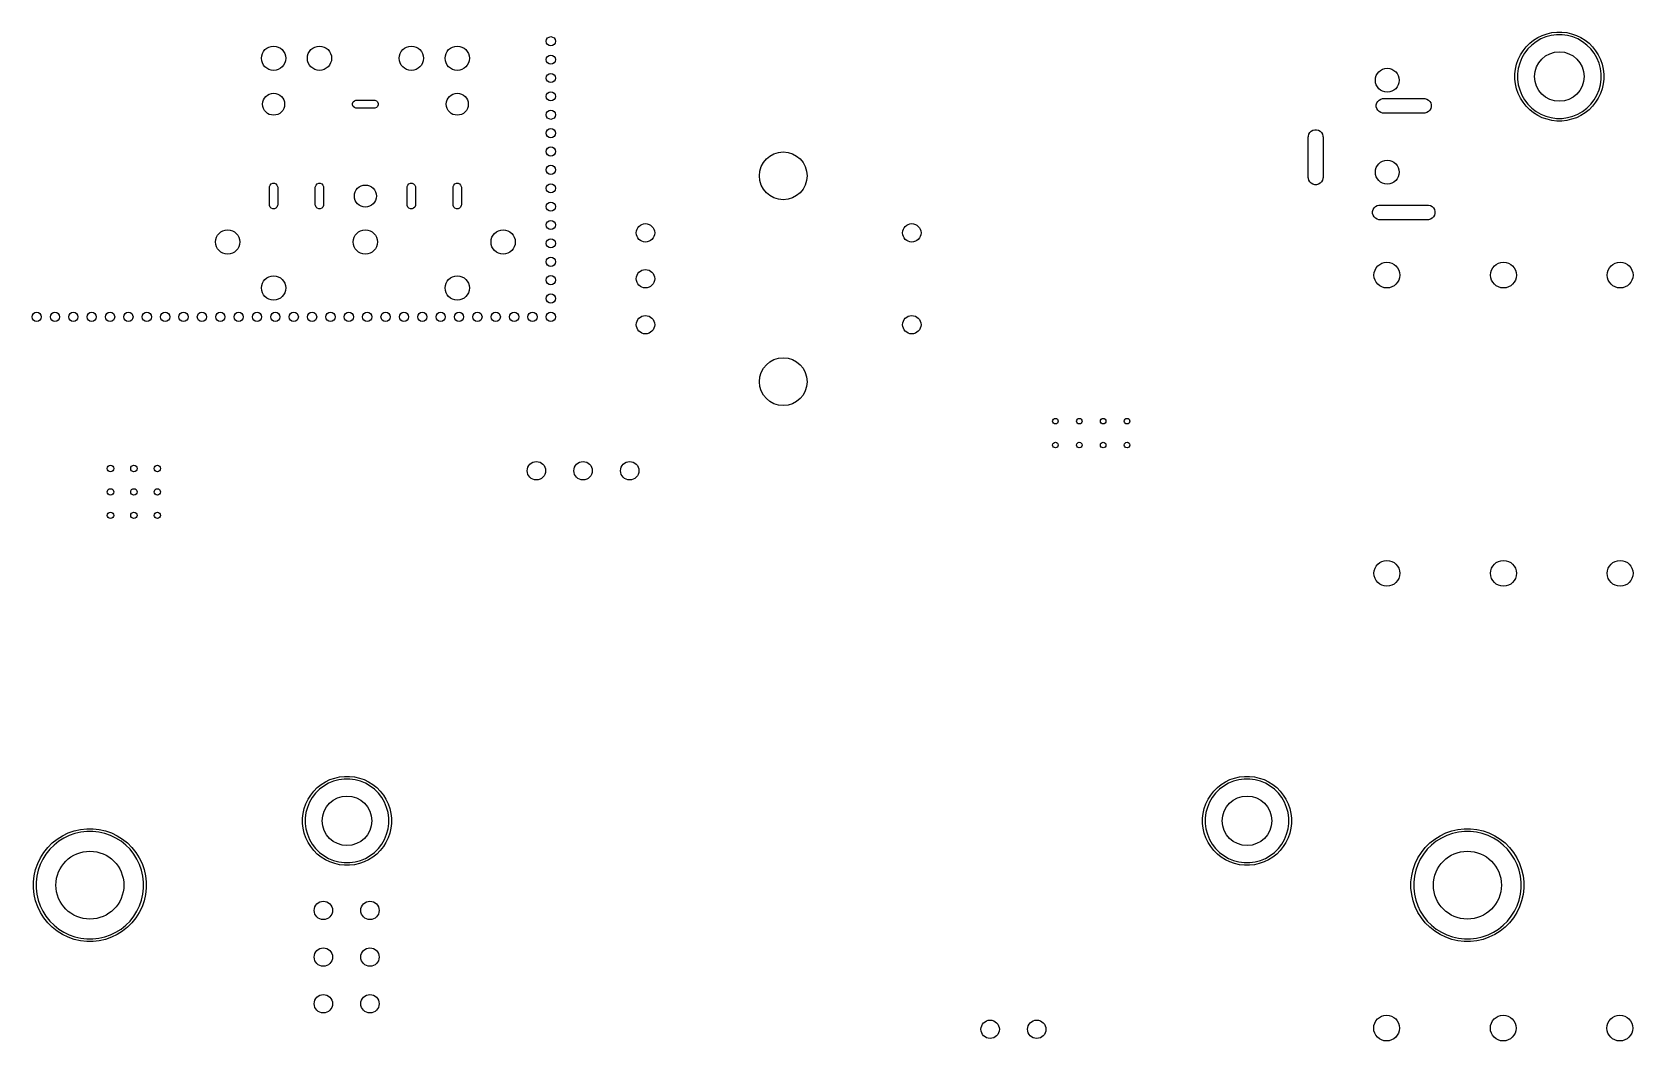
# Model space of a CAD drawing. Extents: x 0.75 to 7.44, y -5.13 to -0.81.
# Drawn here: x 4.01 to 7.442, y -2.972 to -0.81 of the extents above; entities that cross this region are included whole.
import ezdxf

# ---------------------------------------------------------------- set-up
doc = ezdxf.new("R2010")
doc.units = 0
doc.header["$MEASUREMENT"] = 0
doc.layers.add('BLACK', color=7, linetype='CONTINUOUS')

msp = doc.modelspace()

# ---------------------------------------------------------------- linework, layer by layer
at = {"layer": 'BLACK', "linetype": 'CONTINUOUS'}
for p, q in [((7.2284, -0.8274), (7.2375, -0.8217)), ((7.2375, -0.8217), (7.2471, -0.8171)), ((7.2548, -0.8203), (7.244, -0.8248)), ((7.2471, -0.8171), (7.2573, -0.8135)), ((7.2662, -0.8173), (7.2548, -0.8203)), ((7.2573, -0.8135), (7.2677, -0.8112)), ((7.2778, -0.8157), (7.2662, -0.8173)), ((7.2677, -0.8112), (7.2783, -0.81)), ((7.2896, -0.8157), (7.2778, -0.8157)), ((7.2783, -0.81), (7.289, -0.81)), ((7.289, -0.81), (7.2997, -0.8112)), ((7.3012, -0.8173), (7.2896, -0.8157)), ((7.2997, -0.8112), (7.3101, -0.8135)), ((7.3125, -0.8203), (7.3012, -0.8173)), ((7.3101, -0.8135), (7.3202, -0.8171)), ((7.3234, -0.8248), (7.3125, -0.8203)), ((7.3202, -0.8171), (7.3299, -0.8217)), ((7.3299, -0.8217), (7.3389, -0.8274)), ((7.2001, -0.8591), (7.2058, -0.85)), ((7.2091, -0.8554), (7.2032, -0.8656)), ((7.2058, -0.85), (7.2125, -0.8417)), ((7.2162, -0.8461), (7.2091, -0.8554)), ((7.2125, -0.8417), (7.2201, -0.8341)), ((7.2245, -0.8378), (7.2162, -0.8461)), ((7.2201, -0.8341), (7.2284, -0.8274)), ((7.2338, -0.8307), (7.2245, -0.8378)), ((7.244, -0.8248), (7.2338, -0.8307)), ((7.3336, -0.8307), (7.3234, -0.8248)), ((7.3429, -0.8378), (7.3336, -0.8307)), ((7.3389, -0.8274), (7.3473, -0.8341)), ((7.3512, -0.8461), (7.3429, -0.8378)), ((7.3473, -0.8341), (7.3549, -0.8417)), ((7.3583, -0.8554), (7.3512, -0.8461)), ((7.3549, -0.8417), (7.3615, -0.85)), ((7.3642, -0.8656), (7.3583, -0.8554)), ((7.3615, -0.85), (7.3672, -0.8591)), ((7.1884, -0.8994), (7.1896, -0.8893)), ((7.1896, -0.8893), (7.1919, -0.8789)), ((7.1919, -0.8789), (7.1955, -0.8688)), ((7.1957, -0.8878), (7.1941, -0.8994)), ((7.1955, -0.8688), (7.2001, -0.8591)), ((7.1987, -0.8764), (7.1957, -0.8878)), ((7.2032, -0.8656), (7.1987, -0.8764)), ((7.3687, -0.8764), (7.3642, -0.8656)), ((7.3672, -0.8591), (7.3719, -0.8688)), ((7.3717, -0.8878), (7.3687, -0.8764)), ((7.3733, -0.8994), (7.3717, -0.8878)), ((7.3719, -0.8688), (7.3754, -0.8789)), ((7.3754, -0.8789), (7.3778, -0.8893)), ((7.3778, -0.8893), (7.379, -0.8999)), ((7.1884, -0.8999), (7.1884, -0.8994)), ((7.1884, -0.9106), (7.1884, -0.8999)), ((7.1896, -0.9213), (7.1884, -0.9106)), ((7.1919, -0.9317), (7.1896, -0.9213)), ((7.1941, -0.8994), (7.1941, -0.9112)), ((7.1941, -0.9112), (7.1957, -0.9228)), ((7.1957, -0.9228), (7.1987, -0.9341)), ((7.3687, -0.9341), (7.3717, -0.9228)), ((7.3717, -0.9228), (7.3733, -0.9112)), ((7.3733, -0.9112), (7.3733, -0.8994)), ((7.3778, -0.9213), (7.3754, -0.9317)), ((7.379, -0.9106), (7.3778, -0.9213)), ((7.379, -0.8999), (7.379, -0.9106)), ((4.697, -0.9628), (4.6983, -0.9596)), ((4.6983, -0.9596), (4.7008, -0.9572)), ((4.7008, -0.9572), (4.704, -0.9559)), ((4.704, -0.9559), (4.7057, -0.9557)), ((4.7057, -0.9557), (4.7431, -0.9557)), ((4.7431, -0.9557), (4.7448, -0.9559)), ((4.7448, -0.9559), (4.748, -0.9572)), ((4.748, -0.9572), (4.7505, -0.9596)), ((4.7505, -0.9596), (4.7518, -0.9628)), ((6.8924, -0.962), (6.8945, -0.9585)), ((6.8945, -0.9585), (6.8974, -0.9556)), ((6.8974, -0.9556), (6.9009, -0.9535)), ((6.9009, -0.9535), (6.9049, -0.9524)), ((6.9049, -0.9524), (6.907, -0.9523)), ((6.907, -0.9523), (6.9936, -0.9523)), ((6.9936, -0.9523), (6.9956, -0.9524)), ((6.9956, -0.9524), (6.9996, -0.9535)), ((6.9996, -0.9535), (7.0032, -0.9556)), ((7.0032, -0.9556), (7.0061, -0.9585)), ((7.0061, -0.9585), (7.0081, -0.962)), ((7.1955, -0.9418), (7.1919, -0.9317)), ((7.2001, -0.9515), (7.1955, -0.9418)), ((7.1987, -0.9341), (7.2032, -0.945)), ((7.2058, -0.9605), (7.2001, -0.9515)), ((7.2032, -0.945), (7.2091, -0.9552)), ((7.2125, -0.9689), (7.2058, -0.9605)), ((7.2091, -0.9552), (7.2162, -0.9645)), ((7.3512, -0.9645), (7.3583, -0.9552)), ((7.3615, -0.9605), (7.3549, -0.9689)), ((7.3583, -0.9552), (7.3642, -0.945)), ((7.3672, -0.9515), (7.3615, -0.9605)), ((7.3642, -0.945), (7.3687, -0.9341)), ((7.3719, -0.9418), (7.3672, -0.9515)), ((7.3754, -0.9317), (7.3719, -0.9418)), ((4.697, -0.9663), (4.697, -0.9628)), ((4.6983, -0.9695), (4.697, -0.9663)), ((4.7008, -0.9719), (4.6983, -0.9695)), ((4.704, -0.9733), (4.7008, -0.9719)), ((4.7057, -0.9734), (4.704, -0.9733)), ((4.7431, -0.9734), (4.7057, -0.9734)), ((4.7448, -0.9733), (4.7431, -0.9734)), ((4.748, -0.9719), (4.7448, -0.9733)), ((4.7505, -0.9695), (4.748, -0.9719)), ((4.7518, -0.9663), (4.7505, -0.9695)), ((4.7518, -0.9628), (4.7518, -0.9663)), ((6.8914, -0.966), (6.8924, -0.962)), ((6.8914, -0.9701), (6.8914, -0.966)), ((6.8924, -0.9741), (6.8914, -0.9701)), ((6.8945, -0.9776), (6.8924, -0.9741)), ((6.8974, -0.9805), (6.8945, -0.9776)), ((6.9009, -0.9826), (6.8974, -0.9805)), ((6.9049, -0.9837), (6.9009, -0.9826)), ((6.907, -0.9838), (6.9049, -0.9837)), ((6.9936, -0.9838), (6.907, -0.9838)), ((6.9956, -0.9837), (6.9936, -0.9838)), ((6.9996, -0.9826), (6.9956, -0.9837)), ((7.0032, -0.9805), (6.9996, -0.9826)), ((7.0061, -0.9776), (7.0032, -0.9805)), ((7.0081, -0.9741), (7.0061, -0.9776)), ((7.0081, -0.962), (7.0092, -0.966)), ((7.0092, -0.9701), (7.0081, -0.9741)), ((7.0092, -0.966), (7.0092, -0.9701)), ((7.2201, -0.9765), (7.2125, -0.9689)), ((7.2162, -0.9645), (7.2245, -0.9728)), ((7.2284, -0.9832), (7.2201, -0.9765)), ((7.2245, -0.9728), (7.2338, -0.9799)), ((7.2375, -0.9889), (7.2284, -0.9832)), ((7.2338, -0.9799), (7.244, -0.9858)), ((7.2471, -0.9935), (7.2375, -0.9889)), ((7.244, -0.9858), (7.2548, -0.9903)), ((7.2573, -0.997), (7.2471, -0.9935)), ((7.2548, -0.9903), (7.2662, -0.9933)), ((7.2662, -0.9933), (7.2778, -0.9949)), ((7.2778, -0.9949), (7.2896, -0.9949)), ((7.2896, -0.9949), (7.3012, -0.9933)), ((7.3012, -0.9933), (7.3125, -0.9903)), ((7.3202, -0.9935), (7.3101, -0.997)), ((7.3125, -0.9903), (7.3234, -0.9858)), ((7.3299, -0.9889), (7.3202, -0.9935)), ((7.3234, -0.9858), (7.3336, -0.9799)), ((7.3389, -0.9832), (7.3299, -0.9889)), ((7.3336, -0.9799), (7.3429, -0.9728)), ((7.3473, -0.9765), (7.3389, -0.9832)), ((7.3429, -0.9728), (7.3512, -0.9645)), ((7.3549, -0.9689), (7.3473, -0.9765)), ((6.7457, -1.0329), (6.7468, -1.029)), ((6.7468, -1.029), (6.7488, -1.0254)), ((6.7488, -1.0254), (6.7517, -1.0225)), ((6.7517, -1.0225), (6.7553, -1.0204)), ((6.7553, -1.0204), (6.7593, -1.0194)), ((6.7593, -1.0194), (6.7634, -1.0194)), ((6.7634, -1.0194), (6.7673, -1.0204)), ((6.7673, -1.0204), (6.7709, -1.0225)), ((6.7709, -1.0225), (6.7738, -1.0254)), ((6.7738, -1.0254), (6.7759, -1.029)), ((6.7759, -1.029), (6.7769, -1.0329)), ((7.2677, -0.9994), (7.2573, -0.997)), ((7.2783, -1.0006), (7.2677, -0.9994)), ((7.289, -1.0006), (7.2783, -1.0006)), ((7.2997, -0.9994), (7.289, -1.0006)), ((7.3101, -0.997), (7.2997, -0.9994)), ((6.7456, -1.035), (6.7457, -1.0329)), ((6.7456, -1.1216), (6.7456, -1.035)), ((6.7769, -1.0329), (6.7771, -1.035)), ((6.7771, -1.035), (6.7771, -1.1216)), ((6.7457, -1.1237), (6.7456, -1.1216)), ((6.7468, -1.1276), (6.7457, -1.1237)), ((6.7488, -1.1312), (6.7468, -1.1276)), ((6.7517, -1.1341), (6.7488, -1.1312)), ((6.7738, -1.1312), (6.7709, -1.1341)), ((6.7759, -1.1276), (6.7738, -1.1312)), ((6.7769, -1.1237), (6.7759, -1.1276)), ((6.7771, -1.1216), (6.7769, -1.1237)), ((4.5187, -1.1427), (4.5189, -1.141)), ((4.5187, -1.1801), (4.5187, -1.1427)), ((4.5189, -1.141), (4.5202, -1.1378)), ((4.5202, -1.1378), (4.5226, -1.1354)), ((4.5226, -1.1354), (4.5258, -1.134)), ((4.5258, -1.134), (4.5293, -1.134)), ((4.5293, -1.134), (4.5325, -1.1354)), ((4.5325, -1.1354), (4.5349, -1.1378)), ((4.5349, -1.1378), (4.5362, -1.141)), ((4.5362, -1.141), (4.5364, -1.1427)), ((4.5364, -1.1427), (4.5364, -1.1801)), ((4.6171, -1.1427), (4.6173, -1.141)), ((4.6171, -1.1801), (4.6171, -1.1427)), ((4.6173, -1.141), (4.6186, -1.1378)), ((4.6186, -1.1378), (4.6211, -1.1354)), ((4.6211, -1.1354), (4.6243, -1.134)), ((4.6243, -1.134), (4.6277, -1.134)), ((4.6277, -1.134), (4.6309, -1.1354)), ((4.6309, -1.1354), (4.6333, -1.1378)), ((4.6333, -1.1378), (4.6347, -1.141)), ((4.6347, -1.141), (4.6348, -1.1427)), ((4.6348, -1.1427), (4.6348, -1.1801)), ((4.814, -1.1427), (4.8141, -1.141)), ((4.814, -1.1801), (4.814, -1.1427)), ((4.8141, -1.141), (4.8155, -1.1378)), ((4.8155, -1.1378), (4.8179, -1.1354)), ((4.8179, -1.1354), (4.8211, -1.134)), ((4.8211, -1.134), (4.8246, -1.134)), ((4.8246, -1.134), (4.8278, -1.1354)), ((4.8278, -1.1354), (4.8302, -1.1378)), ((4.8302, -1.1378), (4.8315, -1.141)), ((4.8315, -1.141), (4.8317, -1.1427)), ((4.8317, -1.1427), (4.8317, -1.1801)), ((4.9124, -1.1427), (4.9126, -1.141)), ((4.9124, -1.1801), (4.9124, -1.1427)), ((4.9126, -1.141), (4.9139, -1.1378)), ((4.9139, -1.1378), (4.9163, -1.1354)), ((4.9163, -1.1354), (4.9195, -1.134)), ((4.9195, -1.134), (4.923, -1.134)), ((4.923, -1.134), (4.9262, -1.1354)), ((4.9262, -1.1354), (4.9286, -1.1378)), ((4.9286, -1.1378), (4.9299, -1.141)), ((4.9299, -1.141), (4.9301, -1.1427)), ((4.9301, -1.1427), (4.9301, -1.1801)), ((6.7553, -1.1361), (6.7517, -1.1341)), ((6.7593, -1.1372), (6.7553, -1.1361)), ((6.7634, -1.1372), (6.7593, -1.1372)), ((6.7673, -1.1361), (6.7634, -1.1372)), ((6.7709, -1.1341), (6.7673, -1.1361)), ((4.5189, -1.1818), (4.5187, -1.1801)), ((4.5202, -1.185), (4.5189, -1.1818)), ((4.5226, -1.1875), (4.5202, -1.185)), ((4.5258, -1.1888), (4.5226, -1.1875)), ((4.5293, -1.1888), (4.5258, -1.1888)), ((4.5325, -1.1875), (4.5293, -1.1888)), ((4.5349, -1.185), (4.5325, -1.1875)), ((4.5362, -1.1818), (4.5349, -1.185)), ((4.5364, -1.1801), (4.5362, -1.1818)), ((4.6173, -1.1818), (4.6171, -1.1801)), ((4.6186, -1.185), (4.6173, -1.1818)), ((4.6211, -1.1875), (4.6186, -1.185)), ((4.6243, -1.1888), (4.6211, -1.1875)), ((4.6277, -1.1888), (4.6243, -1.1888)), ((4.6309, -1.1875), (4.6277, -1.1888)), ((4.6333, -1.185), (4.6309, -1.1875)), ((4.6347, -1.1818), (4.6333, -1.185)), ((4.6348, -1.1801), (4.6347, -1.1818)), ((4.8141, -1.1818), (4.814, -1.1801)), ((4.8155, -1.185), (4.8141, -1.1818)), ((4.8179, -1.1875), (4.8155, -1.185)), ((4.8211, -1.1888), (4.8179, -1.1875)), ((4.8246, -1.1888), (4.8211, -1.1888)), ((4.8278, -1.1875), (4.8246, -1.1888)), ((4.8302, -1.185), (4.8278, -1.1875)), ((4.8315, -1.1818), (4.8302, -1.185)), ((4.8317, -1.1801), (4.8315, -1.1818)), ((4.9126, -1.1818), (4.9124, -1.1801)), ((4.9139, -1.185), (4.9126, -1.1818)), ((4.9163, -1.1875), (4.9139, -1.185)), ((4.9195, -1.1888), (4.9163, -1.1875)), ((4.923, -1.1888), (4.9195, -1.1888)), ((4.9262, -1.1875), (4.923, -1.1888)), ((4.9286, -1.185), (4.9262, -1.1875)), ((4.9299, -1.1818), (4.9286, -1.185)), ((4.9301, -1.1801), (4.9299, -1.1818)), ((6.8835, -1.1943), (6.8846, -1.1904)), ((6.8835, -1.1985), (6.8835, -1.1943)), ((6.8846, -1.2024), (6.8835, -1.1985)), ((6.8846, -1.1904), (6.8866, -1.1868)), ((6.8866, -1.1868), (6.8895, -1.1839)), ((6.8895, -1.1839), (6.8931, -1.1819)), ((6.8931, -1.1819), (6.897, -1.1808)), ((6.897, -1.1808), (6.8991, -1.1807)), ((6.8991, -1.1807), (7.0015, -1.1807)), ((7.0015, -1.1807), (7.0035, -1.1808)), ((7.0035, -1.1808), (7.0075, -1.1819)), ((7.0075, -1.1819), (7.0111, -1.1839)), ((7.0111, -1.1839), (7.014, -1.1868)), ((7.014, -1.1868), (7.016, -1.1904)), ((7.016, -1.1904), (7.0171, -1.1943)), ((7.0171, -1.1985), (7.016, -1.2024)), ((7.0171, -1.1943), (7.0171, -1.1985)), ((6.8866, -1.206), (6.8846, -1.2024)), ((6.8895, -1.2089), (6.8866, -1.206)), ((6.8931, -1.211), (6.8895, -1.2089)), ((6.897, -1.212), (6.8931, -1.211)), ((6.8991, -1.2121), (6.897, -1.212)), ((7.0015, -1.2121), (6.8991, -1.2121)), ((7.0035, -1.212), (7.0015, -1.2121)), ((7.0075, -1.211), (7.0035, -1.212)), ((7.0111, -1.2089), (7.0075, -1.211)), ((7.014, -1.206), (7.0111, -1.2089)), ((7.016, -1.2024), (7.014, -1.206)), ((4.6072, -2.4448), (4.6139, -2.4364)), ((4.6139, -2.4364), (4.6214, -2.4288)), ((4.6259, -2.4325), (4.6176, -2.4408)), ((4.6214, -2.4288), (4.6298, -2.4221)), ((4.6352, -2.4254), (4.6259, -2.4325)), ((4.6298, -2.4221), (4.6389, -2.4164)), ((4.6453, -2.4195), (4.6352, -2.4254)), ((4.6389, -2.4164), (4.6485, -2.4118)), ((4.6562, -2.415), (4.6453, -2.4195)), ((4.6485, -2.4118), (4.6586, -2.4083)), ((4.6675, -2.412), (4.6562, -2.415)), ((4.6586, -2.4083), (4.669, -2.4059)), ((4.6792, -2.4104), (4.6675, -2.412)), ((4.669, -2.4059), (4.6797, -2.4047)), ((4.6909, -2.4104), (4.6792, -2.4104)), ((4.6797, -2.4047), (4.6904, -2.4047)), ((4.6904, -2.4047), (4.701, -2.4059)), ((4.7026, -2.412), (4.6909, -2.4104)), ((4.701, -2.4059), (4.7115, -2.4083)), ((4.7139, -2.415), (4.7026, -2.412)), ((4.7115, -2.4083), (4.7216, -2.4118)), ((4.7247, -2.4195), (4.7139, -2.415)), ((4.7216, -2.4118), (4.7312, -2.4164)), ((4.7349, -2.4254), (4.7247, -2.4195)), ((4.7312, -2.4164), (4.7403, -2.4221)), ((4.7442, -2.4325), (4.7349, -2.4254)), ((4.7403, -2.4221), (4.7487, -2.4288)), ((4.7525, -2.4408), (4.7442, -2.4325)), ((4.7487, -2.4288), (4.7562, -2.4364)), ((4.7562, -2.4364), (4.7629, -2.4448)), ((6.5363, -2.4448), (6.543, -2.4364)), ((6.543, -2.4364), (6.5506, -2.4288)), ((6.555, -2.4325), (6.5467, -2.4408)), ((6.5506, -2.4288), (6.5589, -2.4221)), ((6.5643, -2.4254), (6.555, -2.4325)), ((6.5589, -2.4221), (6.568, -2.4164)), ((6.5745, -2.4195), (6.5643, -2.4254)), ((6.568, -2.4164), (6.5776, -2.4118)), ((6.5853, -2.415), (6.5745, -2.4195)), ((6.5776, -2.4118), (6.5877, -2.4083)), ((6.5967, -2.412), (6.5853, -2.415)), ((6.5877, -2.4083), (6.5982, -2.4059)), ((6.6083, -2.4104), (6.5967, -2.412)), ((6.5982, -2.4059), (6.6088, -2.4047)), ((6.62, -2.4104), (6.6083, -2.4104)), ((6.6088, -2.4047), (6.6195, -2.4047)), ((6.6195, -2.4047), (6.6302, -2.4059)), ((6.6317, -2.412), (6.62, -2.4104)), ((6.6302, -2.4059), (6.6406, -2.4083)), ((6.643, -2.415), (6.6317, -2.412)), ((6.6406, -2.4083), (6.6507, -2.4118)), ((6.6539, -2.4195), (6.643, -2.415)), ((6.6507, -2.4118), (6.6604, -2.4164)), ((6.664, -2.4254), (6.6539, -2.4195)), ((6.6604, -2.4164), (6.6694, -2.4221)), ((6.6734, -2.4325), (6.664, -2.4254)), ((6.6694, -2.4221), (6.6778, -2.4288)), ((6.6817, -2.4408), (6.6734, -2.4325)), ((6.6778, -2.4288), (6.6854, -2.4364)), ((6.6854, -2.4364), (6.692, -2.4448)), ((4.5933, -2.4736), (4.5968, -2.4635)), ((4.5968, -2.4635), (4.6015, -2.4538)), ((4.6045, -2.4603), (4.6, -2.4711)), ((4.6015, -2.4538), (4.6072, -2.4448)), ((4.6104, -2.4501), (4.6045, -2.4603)), ((4.6176, -2.4408), (4.6104, -2.4501)), ((4.7597, -2.4501), (4.7525, -2.4408)), ((4.7655, -2.4603), (4.7597, -2.4501)), ((4.7629, -2.4448), (4.7686, -2.4538)), ((4.77, -2.4711), (4.7655, -2.4603)), ((4.7686, -2.4538), (4.7732, -2.4635)), ((4.7732, -2.4635), (4.7768, -2.4736)), ((6.5224, -2.4736), (6.526, -2.4635)), ((6.526, -2.4635), (6.5306, -2.4538)), ((6.5337, -2.4603), (6.5292, -2.4711)), ((6.5306, -2.4538), (6.5363, -2.4448)), ((6.5395, -2.4501), (6.5337, -2.4603)), ((6.5467, -2.4408), (6.5395, -2.4501)), ((6.6888, -2.4501), (6.6817, -2.4408)), ((6.6947, -2.4603), (6.6888, -2.4501)), ((6.692, -2.4448), (6.6977, -2.4538)), ((6.6992, -2.4711), (6.6947, -2.4603)), ((6.6977, -2.4538), (6.7024, -2.4635)), ((6.7024, -2.4635), (6.7059, -2.4736)), ((4.5897, -2.4946), (4.5898, -2.4941)), ((4.5897, -2.5054), (4.5897, -2.4946)), ((4.5898, -2.4941), (4.5909, -2.484)), ((4.5909, -2.484), (4.5933, -2.4736)), ((4.597, -2.4825), (4.5955, -2.4941)), ((4.5955, -2.4941), (4.5955, -2.5059)), ((4.6, -2.4711), (4.597, -2.4825)), ((4.7731, -2.4825), (4.77, -2.4711)), ((4.7746, -2.4941), (4.7731, -2.4825)), ((4.7746, -2.5059), (4.7746, -2.4941)), ((4.7768, -2.4736), (4.7792, -2.484)), ((4.7792, -2.484), (4.7804, -2.4946)), ((4.7804, -2.4946), (4.7804, -2.5054)), ((6.5189, -2.4941), (6.52, -2.484)), ((6.5189, -2.4946), (6.5189, -2.4941)), ((6.5189, -2.5054), (6.5189, -2.4946)), ((6.52, -2.484), (6.5224, -2.4736)), ((6.5261, -2.4825), (6.5246, -2.4941)), ((6.5246, -2.4941), (6.5246, -2.5059)), ((6.5292, -2.4711), (6.5261, -2.4825)), ((6.7022, -2.4825), (6.6992, -2.4711)), ((6.7037, -2.4941), (6.7022, -2.4825)), ((6.7037, -2.5059), (6.7037, -2.4941)), ((6.7059, -2.4736), (6.7083, -2.484)), ((6.7083, -2.484), (6.7095, -2.4946)), ((6.7095, -2.4946), (6.7095, -2.5054)), ((4.0532, -2.5475), (4.0638, -2.5391)), ((4.0638, -2.5391), (4.0753, -2.5318)), ((4.0781, -2.5368), (4.0671, -2.5437)), ((4.0753, -2.5318), (4.0875, -2.5259)), ((4.0897, -2.5312), (4.0781, -2.5368)), ((4.0875, -2.5259), (4.1003, -2.5215)), ((4.1019, -2.527), (4.0897, -2.5312)), ((4.1003, -2.5215), (4.1136, -2.5184)), ((4.1145, -2.5241), (4.1019, -2.527)), ((4.1136, -2.5184), (4.1271, -2.5169)), ((4.1274, -2.5226), (4.1145, -2.5241)), ((4.1271, -2.5169), (4.1406, -2.5169)), ((4.1403, -2.5226), (4.1274, -2.5226)), ((4.1532, -2.5241), (4.1403, -2.5226)), ((4.1406, -2.5169), (4.1541, -2.5184)), ((4.1658, -2.527), (4.1532, -2.5241)), ((4.1541, -2.5184), (4.1674, -2.5215)), ((4.178, -2.5312), (4.1658, -2.527)), ((4.1674, -2.5215), (4.1802, -2.5259)), ((4.1896, -2.5368), (4.178, -2.5312)), ((4.1802, -2.5259), (4.1924, -2.5318)), ((4.2006, -2.5437), (4.1896, -2.5368)), ((4.1924, -2.5318), (4.2039, -2.5391)), ((4.2039, -2.5391), (4.2145, -2.5475)), ((4.5909, -2.516), (4.5897, -2.5054)), ((4.5933, -2.5264), (4.5909, -2.516)), ((4.5968, -2.5365), (4.5933, -2.5264)), ((4.5955, -2.5059), (4.597, -2.5175)), ((4.6015, -2.5462), (4.5968, -2.5365)), ((4.597, -2.5175), (4.6, -2.5289)), ((4.6, -2.5289), (4.6045, -2.5397)), ((4.7655, -2.5397), (4.77, -2.5289)), ((4.7732, -2.5365), (4.7686, -2.5462)), ((4.77, -2.5289), (4.7731, -2.5175)), ((4.7731, -2.5175), (4.7746, -2.5059)), ((4.7768, -2.5264), (4.7732, -2.5365)), ((4.7792, -2.516), (4.7768, -2.5264)), ((4.7804, -2.5054), (4.7792, -2.516)), ((6.52, -2.516), (6.5189, -2.5054)), ((6.5224, -2.5264), (6.52, -2.516)), ((6.526, -2.5365), (6.5224, -2.5264)), ((6.5246, -2.5059), (6.5261, -2.5175)), ((6.5306, -2.5462), (6.526, -2.5365)), ((6.5261, -2.5175), (6.5292, -2.5289)), ((6.5292, -2.5289), (6.5337, -2.5397)), ((6.6947, -2.5397), (6.6992, -2.5289)), ((6.7024, -2.5365), (6.6977, -2.5462)), ((6.6992, -2.5289), (6.7022, -2.5175)), ((6.7022, -2.5175), (6.7037, -2.5059)), ((6.7059, -2.5264), (6.7024, -2.5365)), ((6.7083, -2.516), (6.7059, -2.5264)), ((6.7095, -2.5054), (6.7083, -2.516)), ((7.0059, -2.5475), (7.0166, -2.5391)), ((7.0166, -2.5391), (7.0281, -2.5318)), ((7.0308, -2.5368), (7.0199, -2.5437)), ((7.0281, -2.5318), (7.0403, -2.5259)), ((7.0425, -2.5312), (7.0308, -2.5368)), ((7.0403, -2.5259), (7.0531, -2.5215)), ((7.0547, -2.527), (7.0425, -2.5312)), ((7.0531, -2.5215), (7.0663, -2.5184)), ((7.0673, -2.5241), (7.0547, -2.527)), ((7.0663, -2.5184), (7.0798, -2.5169)), ((7.0801, -2.5226), (7.0673, -2.5241)), ((7.0798, -2.5169), (7.0934, -2.5169)), ((7.0931, -2.5226), (7.0801, -2.5226)), ((7.1059, -2.5241), (7.0931, -2.5226)), ((7.0934, -2.5169), (7.1069, -2.5184)), ((7.1185, -2.527), (7.1059, -2.5241)), ((7.1069, -2.5184), (7.1201, -2.5215)), ((7.1308, -2.5312), (7.1185, -2.527)), ((7.1201, -2.5215), (7.1329, -2.5259)), ((7.1424, -2.5368), (7.1308, -2.5312)), ((7.1329, -2.5259), (7.1452, -2.5318)), ((7.1534, -2.5437), (7.1424, -2.5368)), ((7.1452, -2.5318), (7.1567, -2.5391)), ((7.1567, -2.5391), (7.1673, -2.5475)), ((4.0279, -2.5792), (4.0351, -2.5677)), ((4.0398, -2.5711), (4.0329, -2.582)), ((4.0351, -2.5677), (4.0436, -2.5571)), ((4.0479, -2.5609), (4.0398, -2.5711)), ((4.0436, -2.5571), (4.0532, -2.5475)), ((4.057, -2.5518), (4.0479, -2.5609)), ((4.0671, -2.5437), (4.057, -2.5518)), ((4.2107, -2.5518), (4.2006, -2.5437)), ((4.2199, -2.5609), (4.2107, -2.5518)), ((4.2145, -2.5475), (4.2241, -2.5571)), ((4.2279, -2.5711), (4.2199, -2.5609)), ((4.2241, -2.5571), (4.2326, -2.5677)), ((4.2348, -2.582), (4.2279, -2.5711)), ((4.2326, -2.5677), (4.2398, -2.5792)), ((4.6072, -2.5552), (4.6015, -2.5462)), ((4.6045, -2.5397), (4.6104, -2.5499)), ((4.6139, -2.5636), (4.6072, -2.5552)), ((4.6104, -2.5499), (4.6176, -2.5592)), ((4.6214, -2.5712), (4.6139, -2.5636)), ((4.6176, -2.5592), (4.6259, -2.5675)), ((4.6298, -2.5779), (4.6214, -2.5712)), ((4.6259, -2.5675), (4.6352, -2.5746)), ((4.7349, -2.5746), (4.7442, -2.5675)), ((4.7487, -2.5712), (4.7403, -2.5779)), ((4.7442, -2.5675), (4.7525, -2.5592)), ((4.7562, -2.5636), (4.7487, -2.5712)), ((4.7525, -2.5592), (4.7597, -2.5499)), ((4.7629, -2.5552), (4.7562, -2.5636)), ((4.7597, -2.5499), (4.7655, -2.5397)), ((4.7686, -2.5462), (4.7629, -2.5552)), ((6.5363, -2.5552), (6.5306, -2.5462)), ((6.5337, -2.5397), (6.5395, -2.5499)), ((6.543, -2.5636), (6.5363, -2.5552)), ((6.5395, -2.5499), (6.5467, -2.5592)), ((6.5506, -2.5712), (6.543, -2.5636)), ((6.5467, -2.5592), (6.555, -2.5675)), ((6.5589, -2.5779), (6.5506, -2.5712)), ((6.555, -2.5675), (6.5643, -2.5746)), ((6.664, -2.5746), (6.6734, -2.5675)), ((6.6778, -2.5712), (6.6694, -2.5779)), ((6.6734, -2.5675), (6.6817, -2.5592)), ((6.6854, -2.5636), (6.6778, -2.5712)), ((6.6817, -2.5592), (6.6888, -2.5499)), ((6.692, -2.5552), (6.6854, -2.5636)), ((6.6888, -2.5499), (6.6947, -2.5397)), ((6.6977, -2.5462), (6.692, -2.5552)), ((6.9807, -2.5792), (6.9879, -2.5677)), ((6.9925, -2.5711), (6.9857, -2.582)), ((6.9879, -2.5677), (6.9963, -2.5571)), ((7.0006, -2.5609), (6.9925, -2.5711)), ((6.9963, -2.5571), (7.0059, -2.5475)), ((7.0098, -2.5518), (7.0006, -2.5609)), ((7.0199, -2.5437), (7.0098, -2.5518)), ((7.1635, -2.5518), (7.1534, -2.5437)), ((7.1726, -2.5609), (7.1635, -2.5518)), ((7.1673, -2.5475), (7.1769, -2.5571)), ((7.1807, -2.5711), (7.1726, -2.5609)), ((7.1769, -2.5571), (7.1853, -2.5677)), ((7.1876, -2.582), (7.1807, -2.5711)), ((7.1853, -2.5677), (7.1926, -2.5792)), ((4.0145, -2.6175), (4.0175, -2.6043)), ((4.0175, -2.6043), (4.022, -2.5915)), ((4.023, -2.6059), (4.0201, -2.6185)), ((4.022, -2.5915), (4.0279, -2.5792)), ((4.0273, -2.5937), (4.023, -2.6059)), ((4.0329, -2.582), (4.0273, -2.5937)), ((4.2404, -2.5937), (4.2348, -2.582)), ((4.2398, -2.5792), (4.2457, -2.5915)), ((4.2447, -2.6059), (4.2404, -2.5937)), ((4.2476, -2.6185), (4.2447, -2.6059)), ((4.2457, -2.5915), (4.2502, -2.6043)), ((4.2502, -2.6043), (4.2532, -2.6175)), ((4.6389, -2.5836), (4.6298, -2.5779)), ((4.6352, -2.5746), (4.6453, -2.5805)), ((4.6485, -2.5882), (4.6389, -2.5836)), ((4.6453, -2.5805), (4.6562, -2.585)), ((4.6586, -2.5917), (4.6485, -2.5882)), ((4.6562, -2.585), (4.6675, -2.588)), ((4.669, -2.5941), (4.6586, -2.5917)), ((4.6675, -2.588), (4.6792, -2.5896)), ((4.6797, -2.5953), (4.669, -2.5941)), ((4.6792, -2.5896), (4.6909, -2.5896)), ((4.6904, -2.5953), (4.6797, -2.5953)), ((4.701, -2.5941), (4.6904, -2.5953)), ((4.6909, -2.5896), (4.7026, -2.588)), ((4.7115, -2.5917), (4.701, -2.5941)), ((4.7026, -2.588), (4.7139, -2.585)), ((4.7216, -2.5882), (4.7115, -2.5917)), ((4.7139, -2.585), (4.7247, -2.5805)), ((4.7312, -2.5836), (4.7216, -2.5882)), ((4.7247, -2.5805), (4.7349, -2.5746)), ((4.7403, -2.5779), (4.7312, -2.5836)), ((6.568, -2.5836), (6.5589, -2.5779)), ((6.5643, -2.5746), (6.5745, -2.5805)), ((6.5776, -2.5882), (6.568, -2.5836)), ((6.5745, -2.5805), (6.5853, -2.585)), ((6.5877, -2.5917), (6.5776, -2.5882)), ((6.5853, -2.585), (6.5967, -2.588)), ((6.5982, -2.5941), (6.5877, -2.5917)), ((6.5967, -2.588), (6.6083, -2.5896)), ((6.6088, -2.5953), (6.5982, -2.5941)), ((6.6083, -2.5896), (6.62, -2.5896)), ((6.6195, -2.5953), (6.6088, -2.5953)), ((6.6302, -2.5941), (6.6195, -2.5953)), ((6.62, -2.5896), (6.6317, -2.588)), ((6.6406, -2.5917), (6.6302, -2.5941)), ((6.6317, -2.588), (6.643, -2.585)), ((6.6507, -2.5882), (6.6406, -2.5917)), ((6.643, -2.585), (6.6539, -2.5805)), ((6.6604, -2.5836), (6.6507, -2.5882)), ((6.6539, -2.5805), (6.664, -2.5746)), ((6.6694, -2.5779), (6.6604, -2.5836)), ((6.9673, -2.6175), (6.9703, -2.6043)), ((6.9703, -2.6043), (6.9748, -2.5915)), ((6.9758, -2.6059), (6.9729, -2.6185)), ((6.9748, -2.5915), (6.9807, -2.5792)), ((6.9801, -2.5937), (6.9758, -2.6059)), ((6.9857, -2.582), (6.9801, -2.5937)), ((7.1932, -2.5937), (7.1876, -2.582)), ((7.1926, -2.5792), (7.1985, -2.5915)), ((7.1974, -2.6059), (7.1932, -2.5937)), ((7.2003, -2.6185), (7.1974, -2.6059)), ((7.1985, -2.5915), (7.2029, -2.6043)), ((7.2029, -2.6043), (7.206, -2.6175)), ((4.013, -2.631), (4.0145, -2.6175)), ((4.013, -2.6313), (4.013, -2.631)), ((4.013, -2.6446), (4.013, -2.6313)), ((4.0201, -2.6185), (4.0187, -2.6313)), ((4.0187, -2.6313), (4.0187, -2.6443)), ((4.249, -2.6313), (4.2476, -2.6185)), ((4.249, -2.6443), (4.249, -2.6313)), ((4.2532, -2.6175), (4.2547, -2.631)), ((4.2547, -2.631), (4.2547, -2.6446)), ((6.9657, -2.631), (6.9673, -2.6175)), ((6.9657, -2.6313), (6.9657, -2.631)), ((6.9657, -2.6446), (6.9657, -2.6313)), ((6.9729, -2.6185), (6.9715, -2.6313)), ((6.9715, -2.6313), (6.9715, -2.6443)), ((7.2018, -2.6313), (7.2003, -2.6185)), ((7.2018, -2.6443), (7.2018, -2.6313)), ((7.206, -2.6175), (7.2075, -2.631)), ((7.2075, -2.631), (7.2075, -2.6446)), ((4.0145, -2.6581), (4.013, -2.6446)), ((4.0175, -2.6713), (4.0145, -2.6581)), ((4.022, -2.6841), (4.0175, -2.6713)), ((4.0187, -2.6443), (4.0201, -2.6571)), ((4.0201, -2.6571), (4.023, -2.6697)), ((4.023, -2.6697), (4.0273, -2.6819)), ((4.2404, -2.6819), (4.2447, -2.6697)), ((4.2447, -2.6697), (4.2476, -2.6571)), ((4.2502, -2.6713), (4.2457, -2.6841)), ((4.2476, -2.6571), (4.249, -2.6443)), ((4.2532, -2.6581), (4.2502, -2.6713)), ((4.2547, -2.6446), (4.2532, -2.6581)), ((6.9673, -2.6581), (6.9657, -2.6446)), ((6.9703, -2.6713), (6.9673, -2.6581)), ((6.9748, -2.6841), (6.9703, -2.6713)), ((6.9715, -2.6443), (6.9729, -2.6571)), ((6.9729, -2.6571), (6.9758, -2.6697)), ((6.9758, -2.6697), (6.9801, -2.6819)), ((7.1932, -2.6819), (7.1974, -2.6697)), ((7.1974, -2.6697), (7.2003, -2.6571)), ((7.2029, -2.6713), (7.1985, -2.6841)), ((7.2003, -2.6571), (7.2018, -2.6443)), ((7.206, -2.6581), (7.2029, -2.6713)), ((7.2075, -2.6446), (7.206, -2.6581)), ((4.0279, -2.6964), (4.022, -2.6841)), ((4.0273, -2.6819), (4.0329, -2.6936)), ((4.0351, -2.7079), (4.0279, -2.6964)), ((4.0329, -2.6936), (4.0398, -2.7045)), ((4.0436, -2.7185), (4.0351, -2.7079)), ((4.0398, -2.7045), (4.0479, -2.7147)), ((4.2199, -2.7147), (4.2279, -2.7045)), ((4.2326, -2.7079), (4.2241, -2.7185)), ((4.2279, -2.7045), (4.2348, -2.6936)), ((4.2398, -2.6964), (4.2326, -2.7079)), ((4.2348, -2.6936), (4.2404, -2.6819)), ((4.2457, -2.6841), (4.2398, -2.6964)), ((6.9807, -2.6964), (6.9748, -2.6841)), ((6.9801, -2.6819), (6.9857, -2.6936)), ((6.9879, -2.7079), (6.9807, -2.6964)), ((6.9857, -2.6936), (6.9925, -2.7045)), ((6.9963, -2.7185), (6.9879, -2.7079)), ((6.9925, -2.7045), (7.0006, -2.7147)), ((7.1726, -2.7147), (7.1807, -2.7045)), ((7.1853, -2.7079), (7.1769, -2.7185)), ((7.1807, -2.7045), (7.1876, -2.6936)), ((7.1926, -2.6964), (7.1853, -2.7079)), ((7.1876, -2.6936), (7.1932, -2.6819)), ((7.1985, -2.6841), (7.1926, -2.6964)), ((4.0532, -2.7281), (4.0436, -2.7185)), ((4.0479, -2.7147), (4.057, -2.7238)), ((4.0638, -2.7365), (4.0532, -2.7281)), ((4.057, -2.7238), (4.0671, -2.7319)), ((4.0753, -2.7438), (4.0638, -2.7365)), ((4.0671, -2.7319), (4.0781, -2.7387)), ((4.0875, -2.7496), (4.0753, -2.7438)), ((4.0781, -2.7387), (4.0897, -2.7444)), ((4.0897, -2.7444), (4.1019, -2.7486)), ((4.1658, -2.7486), (4.178, -2.7444)), ((4.178, -2.7444), (4.1896, -2.7387)), ((4.1924, -2.7438), (4.1802, -2.7496)), ((4.1896, -2.7387), (4.2006, -2.7319)), ((4.2039, -2.7365), (4.1924, -2.7438)), ((4.2006, -2.7319), (4.2107, -2.7238)), ((4.2145, -2.7281), (4.2039, -2.7365)), ((4.2107, -2.7238), (4.2199, -2.7147)), ((4.2241, -2.7185), (4.2145, -2.7281)), ((7.0059, -2.7281), (6.9963, -2.7185)), ((7.0006, -2.7147), (7.0098, -2.7238)), ((7.0166, -2.7365), (7.0059, -2.7281)), ((7.0098, -2.7238), (7.0199, -2.7319)), ((7.0281, -2.7438), (7.0166, -2.7365)), ((7.0199, -2.7319), (7.0308, -2.7387)), ((7.0403, -2.7496), (7.0281, -2.7438)), ((7.0308, -2.7387), (7.0425, -2.7444)), ((7.0425, -2.7444), (7.0547, -2.7486)), ((7.1185, -2.7486), (7.1308, -2.7444)), ((7.1308, -2.7444), (7.1424, -2.7387)), ((7.1452, -2.7438), (7.1329, -2.7496)), ((7.1424, -2.7387), (7.1534, -2.7319)), ((7.1567, -2.7365), (7.1452, -2.7438)), ((7.1534, -2.7319), (7.1635, -2.7238)), ((7.1673, -2.7281), (7.1567, -2.7365)), ((7.1635, -2.7238), (7.1726, -2.7147)), ((7.1769, -2.7185), (7.1673, -2.7281)), ((4.1003, -2.7541), (4.0875, -2.7496)), ((4.1136, -2.7571), (4.1003, -2.7541)), ((4.1019, -2.7486), (4.1145, -2.7515)), ((4.1271, -2.7587), (4.1136, -2.7571)), ((4.1145, -2.7515), (4.1274, -2.753)), ((4.1406, -2.7587), (4.1271, -2.7587)), ((4.1274, -2.753), (4.1403, -2.753)), ((4.1403, -2.753), (4.1532, -2.7515)), ((4.1541, -2.7571), (4.1406, -2.7587)), ((4.1532, -2.7515), (4.1658, -2.7486)), ((4.1674, -2.7541), (4.1541, -2.7571)), ((4.1802, -2.7496), (4.1674, -2.7541)), ((7.0531, -2.7541), (7.0403, -2.7496)), ((7.0663, -2.7571), (7.0531, -2.7541)), ((7.0547, -2.7486), (7.0673, -2.7515)), ((7.0798, -2.7587), (7.0663, -2.7571)), ((7.0673, -2.7515), (7.0801, -2.753)), ((7.0934, -2.7587), (7.0798, -2.7587)), ((7.0801, -2.753), (7.0931, -2.753)), ((7.0931, -2.753), (7.1059, -2.7515)), ((7.1069, -2.7571), (7.0934, -2.7587)), ((7.1059, -2.7515), (7.1185, -2.7486)), ((7.1201, -2.7541), (7.1069, -2.7571)), ((7.1329, -2.7496), (7.1201, -2.7541))]:
    msp.add_line(p, q, dxfattribs=at)
at = {"layer": 'BLACK'}
for centre, radius in [((5.122, -0.8297), 0.00984), ((4.5276, -0.8661), 0.026), ((4.626, -0.8661), 0.026), ((4.8228, -0.8661), 0.026), ((4.9213, -0.8661), 0.026), ((7.2837, -0.9053), 0.0531), ((5.122, -0.8691), 0.00984), ((6.9149, -0.9133), 0.0256), ((5.122, -0.9085), 0.00984), ((4.5276, -0.9646), 0.0236), ((4.9213, -0.9646), 0.0236), ((5.122, -0.9478), 0.00984), ((5.122, -0.9872), 0.00984), ((5.122, -1.0266), 0.00984), ((5.122, -1.0659), 0.00984), ((5.122, -1.1053), 0.00984), ((5.6201, -1.1181), 0.0512), ((6.9149, -1.1102), 0.0256), ((4.7244, -1.1614), 0.0236), ((5.122, -1.1447), 0.00984), ((5.122, -1.1841), 0.00984), ((4.4291, -1.2598), 0.026), ((4.7244, -1.2598), 0.026), ((5.0197, -1.2598), 0.026), ((5.122, -1.2234), 0.00984), ((5.3248, -1.2402), 0.0197), ((5.8957, -1.2402), 0.0197), ((5.122, -1.2628), 0.00984), ((5.122, -1.3022), 0.00984), ((6.914, -1.3307), 0.0276), ((7.164, -1.3307), 0.0276), ((7.414, -1.3307), 0.0276), ((4.5276, -1.3583), 0.026), ((4.9213, -1.3583), 0.026), ((5.122, -1.3415), 0.00984), ((5.3248, -1.3386), 0.0197), ((5.122, -1.3809), 0.00984), ((4.0197, -1.4203), 0.00984), ((4.0591, -1.4203), 0.00984), ((4.0984, -1.4203), 0.00984), ((4.1378, -1.4203), 0.00984), ((4.1772, -1.4203), 0.00984), ((4.2165, -1.4203), 0.00984), ((4.2559, -1.4203), 0.00984), ((4.2953, -1.4203), 0.00984), ((4.3346, -1.4203), 0.00984), ((4.374, -1.4203), 0.00984), ((4.4134, -1.4203), 0.00984), ((4.4528, -1.4203), 0.00984), ((4.4921, -1.4203), 0.00984), ((4.5315, -1.4203), 0.00984), ((4.5709, -1.4203), 0.00984), ((4.6102, -1.4203), 0.00984), ((4.6496, -1.4203), 0.00984), ((4.689, -1.4203), 0.00984), ((4.7283, -1.4203), 0.00984), ((4.7677, -1.4203), 0.00984), ((4.8071, -1.4203), 0.00984), ((4.8465, -1.4203), 0.00984), ((4.8858, -1.4203), 0.00984), ((4.9252, -1.4203), 0.00984), ((4.9646, -1.4203), 0.00984), ((5.0039, -1.4203), 0.00984), ((5.0433, -1.4203), 0.00984), ((5.0827, -1.4203), 0.00984), ((5.122, -1.4203), 0.00984), ((5.3248, -1.437), 0.0197), ((5.8957, -1.437), 0.0197), ((5.6201, -1.5591), 0.0512), ((6.2035, -1.6437), 0.00591), ((6.2547, -1.6437), 0.00591), ((6.3059, -1.6437), 0.00591), ((6.3571, -1.6437), 0.00591), ((6.2035, -1.6949), 0.00591), ((6.2547, -1.6949), 0.00591), ((6.3059, -1.6949), 0.00591), ((6.3571, -1.6949), 0.00591), ((4.1781, -1.7451), 0.00689), ((4.2283, -1.7451), 0.00689), ((4.2785, -1.7451), 0.00689), ((5.0911, -1.75), 0.0197), ((5.1911, -1.75), 0.0197), ((5.2911, -1.75), 0.0197), ((4.1781, -1.7953), 0.00689), ((4.2283, -1.7953), 0.00689), ((4.2785, -1.7953), 0.00689), ((4.1781, -1.8455), 0.00689), ((4.2283, -1.8455), 0.00689), ((4.2785, -1.8455), 0.00689), ((6.914, -1.9697), 0.0276), ((7.164, -1.9697), 0.0276), ((7.414, -1.9697), 0.0276), ((4.685, -2.5), 0.0531), ((6.6142, -2.5), 0.0531), ((4.1339, -2.6378), 0.0728), ((7.0866, -2.6378), 0.0728), ((4.6343, -2.692), 0.0197), ((4.7343, -2.692), 0.0197), ((4.6343, -2.792), 0.0197), ((4.7343, -2.792), 0.0197), ((4.6343, -2.892), 0.0197), ((4.7343, -2.892), 0.0197), ((6.9134, -2.9441), 0.0276), ((7.1634, -2.9441), 0.0276), ((7.4134, -2.9441), 0.0276), ((6.0636, -2.9467), 0.0197), ((6.1636, -2.9467), 0.0197)]:
    msp.add_circle(centre, radius, dxfattribs=at)

doc.saveas('drawing.dxf')
